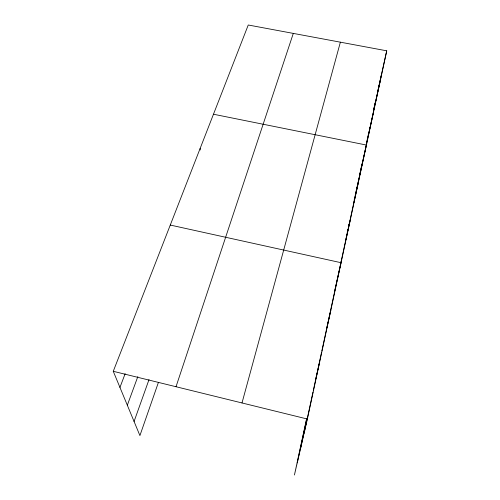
<?xml version="1.0" encoding="UTF-8"?>
<svg xmlns="http://www.w3.org/2000/svg" width="500" height="500" viewBox="0 0 500 500"><rect width="100%" height="100%" fill="white"/><g stroke="black" fill="none" stroke-linecap="round" stroke-linejoin="round"><path stroke-width="0.75" d="M306.562 418.913L294.431 475L307.369 419.031L386.731 50.819L248.256 25L113.269 371.3L139.913 435.581L158.444 382.331M297.256 462.788L306.719 419M300.525 448.65L307.062 418.381M340.344 264.2L340.838 261.925M347.212 232.4L347.863 229.375M348.681 225.594L349.006 224.094M354.2 200.019L354.85 197.013M355.175 195.506L355.5 194.006M359.725 174.444L360.375 171.438M360.7 169.931L362 163.912M366.737 141.962L367.394 138.931M367.719 137.419L368.862 132.113M369.356 129.838L369.837 127.594M373.719 109.619L374.369 106.625L373.675 109.588M374.688 105.125L375.5 101.381M304.113 433.131L312.969 392.069M313.3 390.55L321.488 352.569M321.819 351.056L326.562 329.038M345.544 241.044L336.819 281.494L341.062 262.712L170.275 225.056M353.625 203.594L345.706 240.294L350.188 220.369M381.475 74.469L353.787 202.844L358.612 181.269M374.669 105.113L375 103.619M377.825 90.913L378.488 87.925M378.819 86.431L386.731 50.819M375.238 103.381L380.425 80.069M368.575 134.275L373.669 111.406M355.825 192.5L366.419 145.05L213.475 114.231M334.787 290.531L335.469 287.525M335.806 286.019L336.656 282.262L326.731 328.281L330.831 310.169M315.919 378.381L319.65 362.062M242 402.956L340.375 42.175M176.019 386.731L293.3 33.4M134.069 421.481L149.012 379.6M127.325 405.219L137.825 376.637M119.95 387.419L125.15 373.7M113.269 371.3L307.369 419.031M200.15 148.412L200.275 149.963"/></g></svg>
